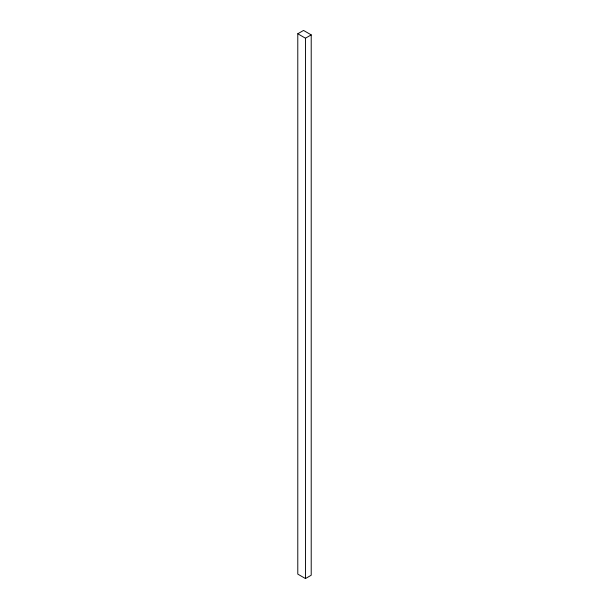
<?xml version="1.0" encoding="UTF-8"?>
<svg xmlns="http://www.w3.org/2000/svg" width="609" height="609" viewBox="0 0 609 609"><rect width="100%" height="100%" fill="white"/><g stroke="black" fill="none" stroke-linecap="round" stroke-linejoin="round"><path stroke-width="0.91" d="M297.786 33.769L303.541 30.45L311.214 34.88L311.214 575.231L305.459 578.55L297.786 574.12L297.786 33.769L305.459 38.2L311.214 34.88M305.459 38.2L305.459 578.55"/></g></svg>
